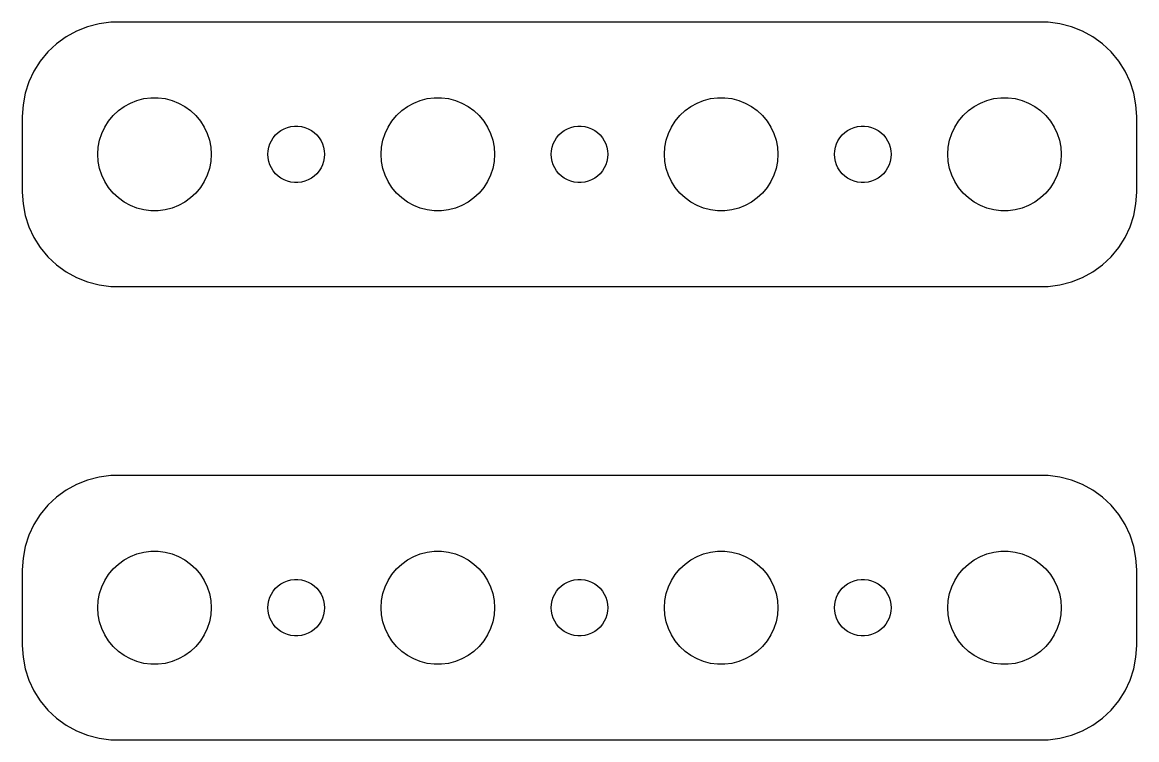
# Model space of a CAD drawing. Header units: metres. Extents: x -29.5 to 29.5, y 65 to 151.
# Drawn here: x -29.5 to 29.5, y 65 to 103 of the extents above; entities that cross this region are included whole.
import ezdxf

# ---------------------------------------------------------------- set-up
doc = ezdxf.new("R2010")
doc.units = ezdxf.units.M

msp = doc.modelspace()

# ---------------------------------------------------------------- linework, layer by layer
for p, q in [((-26.0451, 102.755), (-26.6289, 102.524)), ((-25.4369, 102.911), (-26.0451, 102.755)), ((-24.8139, 102.99), (-25.4369, 102.911)), ((24.8139, 102.99), (-24.8139, 102.99)), ((25.4369, 102.911), (24.8139, 102.99)), ((26.0451, 102.755), (25.4369, 102.911)), ((26.6289, 102.524), (26.0451, 102.755)), ((-27.1791, 102.222), (-27.6871, 101.853)), ((-26.6289, 102.524), (-27.1791, 102.222)), ((27.1791, 102.222), (26.6289, 102.524)), ((27.6871, 101.853), (27.1791, 102.222)), ((-27.6871, 101.853), (-28.1448, 101.423)), ((28.1448, 101.423), (27.6871, 101.853)), ((-28.5451, 100.939), (-28.8815, 100.409)), ((-28.1448, 101.423), (-28.5451, 100.939)), ((28.5451, 100.939), (28.1448, 101.423)), ((28.8815, 100.409), (28.5451, 100.939)), ((-28.8815, 100.409), (-29.1489, 99.8406)), ((29.1489, 99.8406), (28.8815, 100.409)), ((-29.1489, 99.8406), (-29.3429, 99.2434)), ((29.3429, 99.2434), (29.1489, 99.8406)), ((-29.3429, 99.2434), (-29.4606, 98.6267)), ((29.4606, 98.6267), (29.3429, 99.2434)), ((-29.4606, 98.6267), (-29.5, 98)), ((-24.4123, 98.3115), (-24.1075, 98.533)), ((-24.1075, 98.533), (-23.7773, 98.7145)), ((-23.7773, 98.7145), (-23.427, 98.8532)), ((-23.427, 98.8532), (-23.0621, 98.9469)), ((-23.0621, 98.9469), (-22.6884, 98.9941)), ((-22.6884, 98.9941), (-22.3116, 98.9941)), ((-22.3116, 98.9941), (-21.9379, 98.9469)), ((-21.9379, 98.9469), (-21.5729, 98.8532)), ((-21.5729, 98.8532), (-21.2227, 98.7145)), ((-21.2227, 98.7145), (-20.8925, 98.533)), ((-20.8925, 98.533), (-20.5877, 98.3115)), ((-9.41226, 98.3115), (-9.10747, 98.533)), ((-9.10747, 98.533), (-8.77733, 98.7145)), ((-8.77733, 98.7145), (-8.42705, 98.8532)), ((-8.42705, 98.8532), (-8.06213, 98.9469)), ((-8.06213, 98.9469), (-7.68837, 98.9941)), ((-7.68837, 98.9941), (-7.31161, 98.9941)), ((-7.31161, 98.9941), (-6.93785, 98.9469)), ((-6.93785, 98.9469), (-6.57294, 98.8532)), ((-6.57294, 98.8532), (-6.22266, 98.7145)), ((-6.22266, 98.7145), (-5.89252, 98.533)), ((-5.89252, 98.533), (-5.58772, 98.3115)), ((5.58772, 98.3115), (5.89252, 98.533)), ((5.89252, 98.533), (6.22266, 98.7145)), ((6.22266, 98.7145), (6.57294, 98.8532)), ((6.57294, 98.8532), (6.93785, 98.9469)), ((6.93785, 98.9469), (7.31161, 98.9941)), ((7.31161, 98.9941), (7.68837, 98.9941)), ((7.68837, 98.9941), (8.06213, 98.9469)), ((8.06213, 98.9469), (8.42705, 98.8532)), ((8.42705, 98.8532), (8.77733, 98.7145)), ((8.77733, 98.7145), (9.10747, 98.533)), ((9.10747, 98.533), (9.41226, 98.3115)), ((20.5877, 98.3115), (20.8925, 98.533)), ((20.8925, 98.533), (21.2227, 98.7145)), ((21.2227, 98.7145), (21.5729, 98.8532)), ((21.5729, 98.8532), (21.9379, 98.9469)), ((21.9379, 98.9469), (22.3116, 98.9941)), ((22.3116, 98.9941), (22.6884, 98.9941)), ((22.6884, 98.9941), (23.0621, 98.9469)), ((23.0621, 98.9469), (23.427, 98.8532)), ((23.427, 98.8532), (23.7773, 98.7145)), ((23.7773, 98.7145), (24.1075, 98.533)), ((24.1075, 98.533), (24.4123, 98.3115)), ((29.5, 98), (29.4606, 98.6267)), ((-29.5, 98), (-29.5, 94)), ((-24.927, 97.7634), (-24.6869, 98.0536)), ((-24.6869, 98.0536), (-24.4123, 98.3115)), ((-20.5877, 98.3115), (-20.3131, 98.0536)), ((-20.3131, 98.0536), (-20.0729, 97.7634)), ((-9.92705, 97.7634), (-9.6869, 98.0536)), ((-9.6869, 98.0536), (-9.41226, 98.3115)), ((-5.58772, 98.3115), (-5.31308, 98.0536)), ((-5.31308, 98.0536), (-5.07294, 97.7634)), ((5.07294, 97.7634), (5.31308, 98.0536)), ((5.31308, 98.0536), (5.58772, 98.3115)), ((9.41226, 98.3115), (9.6869, 98.0536)), ((9.6869, 98.0536), (9.92705, 97.7634)), ((20.0729, 97.7634), (20.3131, 98.0536)), ((20.3131, 98.0536), (20.5877, 98.3115)), ((24.4123, 98.3115), (24.6869, 98.0536)), ((24.6869, 98.0536), (24.927, 97.7634)), ((29.5, 94), (29.5, 98)), ((-25.2893, 97.1044), (-25.1289, 97.4453)), ((-25.1289, 97.4453), (-24.927, 97.7634)), ((-20.0729, 97.7634), (-19.8711, 97.4453)), ((-19.8711, 97.4453), (-19.7107, 97.1044)), ((-15.8037, 97.2665), (-15.6387, 97.3572)), ((-15.6387, 97.3572), (-15.4635, 97.4266)), ((-15.4635, 97.4266), (-15.2811, 97.4734)), ((-15.2811, 97.4734), (-15.0942, 97.497)), ((-15.0942, 97.497), (-14.9058, 97.497)), ((-14.9058, 97.497), (-14.7189, 97.4734)), ((-14.7189, 97.4734), (-14.5365, 97.4266)), ((-14.5365, 97.4266), (-14.3613, 97.3572)), ((-14.3613, 97.3572), (-14.1963, 97.2665)), ((-10.2893, 97.1044), (-10.1289, 97.4453)), ((-10.1289, 97.4453), (-9.92705, 97.7634)), ((-5.07294, 97.7634), (-4.87108, 97.4453)), ((-4.87108, 97.4453), (-4.71066, 97.1044)), ((-0.803726, 97.2665), (-0.638657, 97.3572)), ((-0.638657, 97.3572), (-0.463516, 97.4266)), ((-0.463516, 97.4266), (-0.281067, 97.4734)), ((-0.281067, 97.4734), (-0.094177, 97.497)), ((-0.094177, 97.497), (0.094177, 97.497)), ((0.094177, 97.497), (0.281067, 97.4734)), ((0.281067, 97.4734), (0.463516, 97.4266)), ((0.463516, 97.4266), (0.638657, 97.3572)), ((0.638657, 97.3572), (0.803726, 97.2665)), ((4.71066, 97.1044), (4.87108, 97.4453)), ((4.87108, 97.4453), (5.07294, 97.7634)), ((9.92705, 97.7634), (10.1289, 97.4453)), ((10.1289, 97.4453), (10.2893, 97.1044)), ((14.1963, 97.2665), (14.3613, 97.3572)), ((14.3613, 97.3572), (14.5365, 97.4266)), ((14.5365, 97.4266), (14.7189, 97.4734)), ((14.7189, 97.4734), (14.9058, 97.497)), ((14.9058, 97.497), (15.0942, 97.497)), ((15.0942, 97.497), (15.2811, 97.4734)), ((15.2811, 97.4734), (15.4635, 97.4266)), ((15.4635, 97.4266), (15.6387, 97.3572)), ((15.6387, 97.3572), (15.8037, 97.2665)), ((19.7107, 97.1044), (19.8711, 97.4453)), ((19.8711, 97.4453), (20.0729, 97.7634)), ((24.927, 97.7634), (25.1289, 97.4453)), ((25.1289, 97.4453), (25.2893, 97.1044)), ((-25.4057, 96.7461), (-25.2893, 97.1044)), ((-19.7107, 97.1044), (-19.5942, 96.7461)), ((-16.3145, 96.7226), (-16.2135, 96.8817)), ((-16.2135, 96.8817), (-16.0934, 97.0268)), ((-16.0934, 97.0268), (-15.9561, 97.1558)), ((-15.9561, 97.1558), (-15.8037, 97.2665)), ((-14.1963, 97.2665), (-14.0439, 97.1558)), ((-14.0439, 97.1558), (-13.9065, 97.0268)), ((-13.9065, 97.0268), (-13.7865, 96.8817)), ((-13.7865, 96.8817), (-13.6855, 96.7226)), ((-10.4057, 96.7461), (-10.2893, 97.1044)), ((-4.71066, 97.1044), (-4.59424, 96.7461)), ((-1.31445, 96.7226), (-1.21352, 96.8817)), ((-1.21352, 96.8817), (-1.09344, 97.0268)), ((-1.09344, 97.0268), (-0.956131, 97.1558)), ((-0.956131, 97.1558), (-0.803726, 97.2665)), ((0.803726, 97.2665), (0.956131, 97.1558)), ((0.956131, 97.1558), (1.09344, 97.0268)), ((1.09344, 97.0268), (1.21352, 96.8817)), ((1.21352, 96.8817), (1.31445, 96.7226)), ((4.59424, 96.7461), (4.71066, 97.1044)), ((10.2893, 97.1044), (10.4057, 96.7461)), ((13.6855, 96.7226), (13.7865, 96.8817)), ((13.7865, 96.8817), (13.9065, 97.0268)), ((13.9065, 97.0268), (14.0439, 97.1558)), ((14.0439, 97.1558), (14.1963, 97.2665)), ((15.8037, 97.2665), (15.9561, 97.1558)), ((15.9561, 97.1558), (16.0934, 97.0268)), ((16.0934, 97.0268), (16.2135, 96.8817)), ((16.2135, 96.8817), (16.3145, 96.7226)), ((19.5942, 96.7461), (19.7107, 97.1044)), ((25.2893, 97.1044), (25.4057, 96.7461)), ((-25.5, 96), (-25.4763, 96.376)), ((-25.4763, 96.376), (-25.4057, 96.7461)), ((-19.5942, 96.7461), (-19.5237, 96.376)), ((-19.5237, 96.376), (-19.5, 96)), ((-16.5, 96), (-16.4882, 96.188)), ((-16.4882, 96.188), (-16.4529, 96.373)), ((-16.4529, 96.373), (-16.3947, 96.5522)), ((-16.3947, 96.5522), (-16.3145, 96.7226)), ((-13.6855, 96.7226), (-13.6053, 96.5522)), ((-13.6053, 96.5522), (-13.5471, 96.373)), ((-13.5471, 96.373), (-13.5118, 96.188)), ((-13.5118, 96.188), (-13.5, 96)), ((-10.5, 96), (-10.4763, 96.376)), ((-10.4763, 96.376), (-10.4057, 96.7461)), ((-4.59424, 96.7461), (-4.52365, 96.376)), ((-4.52365, 96.376), (-4.5, 96)), ((-1.5, 96), (-1.48816, 96.188)), ((-1.48816, 96.188), (-1.45287, 96.373)), ((-1.45287, 96.373), (-1.39465, 96.5522)), ((-1.39465, 96.5522), (-1.31445, 96.7226)), ((1.31445, 96.7226), (1.39465, 96.5522)), ((1.39465, 96.5522), (1.45287, 96.373)), ((1.45287, 96.373), (1.48816, 96.188)), ((1.48816, 96.188), (1.5, 96)), ((4.5, 96), (4.52365, 96.376)), ((4.52365, 96.376), (4.59424, 96.7461)), ((10.4057, 96.7461), (10.4763, 96.376)), ((10.4763, 96.376), (10.5, 96)), ((13.5, 96), (13.5118, 96.188)), ((13.5118, 96.188), (13.5471, 96.373)), ((13.5471, 96.373), (13.6053, 96.5522)), ((13.6053, 96.5522), (13.6855, 96.7226)), ((16.3145, 96.7226), (16.3947, 96.5522)), ((16.3947, 96.5522), (16.4529, 96.373)), ((16.4529, 96.373), (16.4882, 96.188)), ((16.4882, 96.188), (16.5, 96)), ((19.5, 96), (19.5237, 96.376)), ((19.5237, 96.376), (19.5942, 96.7461)), ((25.4057, 96.7461), (25.4763, 96.376)), ((25.4763, 96.376), (25.5, 96)), ((-25.4763, 95.624), (-25.5, 96)), ((-25.4057, 95.2539), (-25.4763, 95.624)), ((-19.5237, 95.624), (-19.5942, 95.2539)), ((-19.5, 96), (-19.5237, 95.624)), ((-16.4882, 95.812), (-16.5, 96)), ((-16.4529, 95.627), (-16.4882, 95.812)), ((-16.3947, 95.4478), (-16.4529, 95.627)), ((-13.5471, 95.627), (-13.6053, 95.4478)), ((-13.5118, 95.812), (-13.5471, 95.627)), ((-13.5, 96), (-13.5118, 95.812)), ((-10.4763, 95.624), (-10.5, 96)), ((-10.4057, 95.2539), (-10.4763, 95.624)), ((-4.52365, 95.624), (-4.59424, 95.2539)), ((-4.5, 96), (-4.52365, 95.624)), ((-1.48816, 95.812), (-1.5, 96)), ((-1.45287, 95.627), (-1.48816, 95.812)), ((-1.39465, 95.4478), (-1.45287, 95.627)), ((1.45287, 95.627), (1.39465, 95.4478)), ((1.48816, 95.812), (1.45287, 95.627)), ((1.5, 96), (1.48816, 95.812)), ((4.52365, 95.624), (4.5, 96)), ((4.59424, 95.2539), (4.52365, 95.624)), ((10.4763, 95.624), (10.4057, 95.2539)), ((10.5, 96), (10.4763, 95.624)), ((13.5118, 95.812), (13.5, 96)), ((13.5471, 95.627), (13.5118, 95.812)), ((13.6053, 95.4478), (13.5471, 95.627)), ((16.4529, 95.627), (16.3947, 95.4478)), ((16.4882, 95.812), (16.4529, 95.627)), ((16.5, 96), (16.4882, 95.812)), ((19.5237, 95.624), (19.5, 96)), ((19.5942, 95.2539), (19.5237, 95.624)), ((25.4763, 95.624), (25.4057, 95.2539)), ((25.5, 96), (25.4763, 95.624)), ((-25.2893, 94.8956), (-25.4057, 95.2539)), ((-19.5942, 95.2539), (-19.7107, 94.8956)), ((-16.3145, 95.2774), (-16.3947, 95.4478)), ((-16.2135, 95.1183), (-16.3145, 95.2774)), ((-16.0934, 94.9732), (-16.2135, 95.1183)), ((-13.7865, 95.1183), (-13.9065, 94.9732)), ((-13.6855, 95.2774), (-13.7865, 95.1183)), ((-13.6053, 95.4478), (-13.6855, 95.2774)), ((-10.2893, 94.8956), (-10.4057, 95.2539)), ((-4.59424, 95.2539), (-4.71066, 94.8956)), ((-1.31445, 95.2774), (-1.39465, 95.4478)), ((-1.21352, 95.1183), (-1.31445, 95.2774)), ((-1.09344, 94.9732), (-1.21352, 95.1183)), ((1.21352, 95.1183), (1.09344, 94.9732)), ((1.31445, 95.2774), (1.21352, 95.1183)), ((1.39465, 95.4478), (1.31445, 95.2774)), ((4.71066, 94.8956), (4.59424, 95.2539)), ((10.4057, 95.2539), (10.2893, 94.8956)), ((13.6855, 95.2774), (13.6053, 95.4478)), ((13.7865, 95.1183), (13.6855, 95.2774)), ((13.9065, 94.9732), (13.7865, 95.1183)), ((16.2135, 95.1183), (16.0934, 94.9732)), ((16.3145, 95.2774), (16.2135, 95.1183)), ((16.3947, 95.4478), (16.3145, 95.2774)), ((19.7107, 94.8956), (19.5942, 95.2539)), ((25.4057, 95.2539), (25.2893, 94.8956)), ((-25.1289, 94.5547), (-25.2893, 94.8956)), ((-24.927, 94.2366), (-25.1289, 94.5547)), ((-19.8711, 94.5547), (-20.0729, 94.2366)), ((-19.7107, 94.8956), (-19.8711, 94.5547)), ((-15.9561, 94.8442), (-16.0934, 94.9732)), ((-15.8037, 94.7335), (-15.9561, 94.8442)), ((-15.6387, 94.6428), (-15.8037, 94.7335)), ((-15.4635, 94.5734), (-15.6387, 94.6428)), ((-15.2811, 94.5266), (-15.4635, 94.5734)), ((-15.0942, 94.503), (-15.2811, 94.5266)), ((-14.9058, 94.503), (-15.0942, 94.503)), ((-14.7189, 94.5266), (-14.9058, 94.503)), ((-14.5365, 94.5734), (-14.7189, 94.5266)), ((-14.3613, 94.6428), (-14.5365, 94.5734)), ((-14.1963, 94.7335), (-14.3613, 94.6428)), ((-14.0439, 94.8442), (-14.1963, 94.7335)), ((-13.9065, 94.9732), (-14.0439, 94.8442)), ((-10.1289, 94.5547), (-10.2893, 94.8956)), ((-9.92705, 94.2366), (-10.1289, 94.5547)), ((-4.87108, 94.5547), (-5.07294, 94.2366)), ((-4.71066, 94.8956), (-4.87108, 94.5547)), ((-0.956131, 94.8442), (-1.09344, 94.9732)), ((-0.803726, 94.7335), (-0.956131, 94.8442)), ((-0.638657, 94.6428), (-0.803726, 94.7335)), ((-0.463516, 94.5734), (-0.638657, 94.6428)), ((-0.281067, 94.5266), (-0.463516, 94.5734)), ((-0.094177, 94.503), (-0.281067, 94.5266)), ((0.094177, 94.503), (-0.094177, 94.503)), ((0.281067, 94.5266), (0.094177, 94.503)), ((0.463516, 94.5734), (0.281067, 94.5266)), ((0.638657, 94.6428), (0.463516, 94.5734)), ((0.803726, 94.7335), (0.638657, 94.6428)), ((0.956131, 94.8442), (0.803726, 94.7335)), ((1.09344, 94.9732), (0.956131, 94.8442)), ((4.87108, 94.5547), (4.71066, 94.8956)), ((5.07294, 94.2366), (4.87108, 94.5547)), ((10.1289, 94.5547), (9.92705, 94.2366)), ((10.2893, 94.8956), (10.1289, 94.5547)), ((14.0439, 94.8442), (13.9065, 94.9732)), ((14.1963, 94.7335), (14.0439, 94.8442)), ((14.3613, 94.6428), (14.1963, 94.7335)), ((14.5365, 94.5734), (14.3613, 94.6428)), ((14.7189, 94.5266), (14.5365, 94.5734)), ((14.9058, 94.503), (14.7189, 94.5266)), ((15.0942, 94.503), (14.9058, 94.503)), ((15.2811, 94.5266), (15.0942, 94.503)), ((15.4635, 94.5734), (15.2811, 94.5266)), ((15.6387, 94.6428), (15.4635, 94.5734)), ((15.8037, 94.7335), (15.6387, 94.6428)), ((15.9561, 94.8442), (15.8037, 94.7335)), ((16.0934, 94.9732), (15.9561, 94.8442)), ((19.8711, 94.5547), (19.7107, 94.8956)), ((20.0729, 94.2366), (19.8711, 94.5547)), ((25.1289, 94.5547), (24.927, 94.2366)), ((25.2893, 94.8956), (25.1289, 94.5547)), ((-29.5, 94), (-29.4606, 93.3733)), ((-24.6869, 93.9464), (-24.927, 94.2366)), ((-24.4123, 93.6885), (-24.6869, 93.9464)), ((-20.3131, 93.9464), (-20.5877, 93.6885)), ((-20.0729, 94.2366), (-20.3131, 93.9464)), ((-9.6869, 93.9464), (-9.92705, 94.2366)), ((-9.41226, 93.6885), (-9.6869, 93.9464)), ((-5.31308, 93.9464), (-5.58772, 93.6885)), ((-5.07294, 94.2366), (-5.31308, 93.9464)), ((5.31308, 93.9464), (5.07294, 94.2366)), ((5.58772, 93.6885), (5.31308, 93.9464)), ((9.6869, 93.9464), (9.41226, 93.6885)), ((9.92705, 94.2366), (9.6869, 93.9464)), ((20.3131, 93.9464), (20.0729, 94.2366)), ((20.5877, 93.6885), (20.3131, 93.9464)), ((24.6869, 93.9464), (24.4123, 93.6885)), ((24.927, 94.2366), (24.6869, 93.9464)), ((29.4606, 93.3733), (29.5, 94)), ((-29.4606, 93.3733), (-29.3429, 92.7566)), ((-24.1075, 93.467), (-24.4123, 93.6885)), ((-23.7773, 93.2855), (-24.1075, 93.467)), ((-23.427, 93.1468), (-23.7773, 93.2855)), ((-21.2227, 93.2855), (-21.5729, 93.1468)), ((-20.8925, 93.467), (-21.2227, 93.2855)), ((-20.5877, 93.6885), (-20.8925, 93.467)), ((-9.10747, 93.467), (-9.41226, 93.6885)), ((-8.77733, 93.2855), (-9.10747, 93.467)), ((-8.42705, 93.1468), (-8.77733, 93.2855)), ((-6.22266, 93.2855), (-6.57294, 93.1468)), ((-5.89252, 93.467), (-6.22266, 93.2855)), ((-5.58772, 93.6885), (-5.89252, 93.467)), ((5.89252, 93.467), (5.58772, 93.6885)), ((6.22266, 93.2855), (5.89252, 93.467)), ((6.57294, 93.1468), (6.22266, 93.2855)), ((8.77733, 93.2855), (8.42705, 93.1468)), ((9.10747, 93.467), (8.77733, 93.2855)), ((9.41226, 93.6885), (9.10747, 93.467)), ((20.8925, 93.467), (20.5877, 93.6885)), ((21.2227, 93.2855), (20.8925, 93.467)), ((21.5729, 93.1468), (21.2227, 93.2855)), ((23.7773, 93.2855), (23.427, 93.1468)), ((24.1075, 93.467), (23.7773, 93.2855)), ((24.4123, 93.6885), (24.1075, 93.467)), ((29.3429, 92.7566), (29.4606, 93.3733)), ((-29.3429, 92.7566), (-29.1489, 92.1594)), ((-23.0621, 93.0531), (-23.427, 93.1468)), ((-22.6884, 93.0059), (-23.0621, 93.0531)), ((-22.3116, 93.0059), (-22.6884, 93.0059)), ((-21.9379, 93.0531), (-22.3116, 93.0059)), ((-21.5729, 93.1468), (-21.9379, 93.0531)), ((-8.06213, 93.0531), (-8.42705, 93.1468)), ((-7.68837, 93.0059), (-8.06213, 93.0531)), ((-7.31161, 93.0059), (-7.68837, 93.0059)), ((-6.93785, 93.0531), (-7.31161, 93.0059)), ((-6.57294, 93.1468), (-6.93785, 93.0531)), ((6.93785, 93.0531), (6.57294, 93.1468)), ((7.31161, 93.0059), (6.93785, 93.0531)), ((7.68837, 93.0059), (7.31161, 93.0059)), ((8.06213, 93.0531), (7.68837, 93.0059)), ((8.42705, 93.1468), (8.06213, 93.0531)), ((21.9379, 93.0531), (21.5729, 93.1468)), ((22.3116, 93.0059), (21.9379, 93.0531)), ((22.6884, 93.0059), (22.3116, 93.0059)), ((23.0621, 93.0531), (22.6884, 93.0059)), ((23.427, 93.1468), (23.0621, 93.0531)), ((29.1489, 92.1594), (29.3429, 92.7566)), ((-29.1489, 92.1594), (-28.8815, 91.5912)), ((28.8815, 91.5912), (29.1489, 92.1594)), ((-28.8815, 91.5912), (-28.5451, 91.0611)), ((28.5451, 91.0611), (28.8815, 91.5912)), ((-28.5451, 91.0611), (-28.1448, 90.5773)), ((28.1448, 90.5773), (28.5451, 91.0611)), ((-28.1448, 90.5773), (-27.6871, 90.1474)), ((27.6871, 90.1474), (28.1448, 90.5773)), ((-27.6871, 90.1474), (-27.1791, 89.7784)), ((-27.1791, 89.7784), (-26.6289, 89.4759)), ((26.6289, 89.4759), (27.1791, 89.7784)), ((27.1791, 89.7784), (27.6871, 90.1474)), ((-26.6289, 89.4759), (-26.0451, 89.2447)), ((-26.0451, 89.2447), (-25.4369, 89.0886)), ((25.4369, 89.0886), (26.0451, 89.2447)), ((26.0451, 89.2447), (26.6289, 89.4759)), ((-25.4369, 89.0886), (-24.8139, 89.0099)), ((-24.8139, 89.0099), (24.8139, 89.0099)), ((24.8139, 89.0099), (25.4369, 89.0886)), ((-26.6289, 78.5241), (-27.1791, 78.2216)), ((-26.0451, 78.7553), (-26.6289, 78.5241)), ((-25.4369, 78.9114), (-26.0451, 78.7553)), ((-24.8139, 78.9901), (-25.4369, 78.9114)), ((24.8139, 78.9901), (-24.8139, 78.9901)), ((25.4369, 78.9114), (24.8139, 78.9901)), ((26.0451, 78.7553), (25.4369, 78.9114)), ((26.6289, 78.5241), (26.0451, 78.7553)), ((27.1791, 78.2216), (26.6289, 78.5241)), ((-27.1791, 78.2216), (-27.6871, 77.8526)), ((27.6871, 77.8526), (27.1791, 78.2216)), ((-28.1448, 77.4227), (-28.5451, 76.9389)), ((-27.6871, 77.8526), (-28.1448, 77.4227)), ((28.1448, 77.4227), (27.6871, 77.8526)), ((28.5451, 76.9389), (28.1448, 77.4227)), ((-28.5451, 76.9389), (-28.8815, 76.4088)), ((28.8815, 76.4088), (28.5451, 76.9389)), ((-28.8815, 76.4088), (-29.1489, 75.8406)), ((29.1489, 75.8406), (28.8815, 76.4088)), ((-29.1489, 75.8406), (-29.3429, 75.2434)), ((29.3429, 75.2434), (29.1489, 75.8406)), ((-29.3429, 75.2434), (-29.4606, 74.6267)), ((-23.427, 74.8532), (-23.0621, 74.9469)), ((-23.0621, 74.9469), (-22.6884, 74.9941)), ((-22.6884, 74.9941), (-22.3116, 74.9941)), ((-22.3116, 74.9941), (-21.9379, 74.9469)), ((-21.9379, 74.9469), (-21.5729, 74.8532)), ((-8.42705, 74.8532), (-8.06213, 74.9469)), ((-8.06213, 74.9469), (-7.68837, 74.9941)), ((-7.68837, 74.9941), (-7.31161, 74.9941)), ((-7.31161, 74.9941), (-6.93785, 74.9469)), ((-6.93785, 74.9469), (-6.57294, 74.8532)), ((6.57294, 74.8532), (6.93785, 74.9469)), ((6.93785, 74.9469), (7.31161, 74.9941)), ((7.31161, 74.9941), (7.68837, 74.9941)), ((7.68837, 74.9941), (8.06213, 74.9469)), ((8.06213, 74.9469), (8.42705, 74.8532)), ((21.5729, 74.8532), (21.9379, 74.9469)), ((21.9379, 74.9469), (22.3116, 74.9941)), ((22.3116, 74.9941), (22.6884, 74.9941)), ((22.6884, 74.9941), (23.0621, 74.9469)), ((23.0621, 74.9469), (23.427, 74.8532)), ((29.4606, 74.6267), (29.3429, 75.2434)), ((-29.4606, 74.6267), (-29.5, 74)), ((-24.4123, 74.3115), (-24.1075, 74.533)), ((-24.1075, 74.533), (-23.7773, 74.7145)), ((-23.7773, 74.7145), (-23.427, 74.8532)), ((-21.5729, 74.8532), (-21.2227, 74.7145)), ((-21.2227, 74.7145), (-20.8925, 74.533)), ((-20.8925, 74.533), (-20.5877, 74.3115)), ((-9.41226, 74.3115), (-9.10747, 74.533)), ((-9.10747, 74.533), (-8.77733, 74.7145)), ((-8.77733, 74.7145), (-8.42705, 74.8532)), ((-6.57294, 74.8532), (-6.22266, 74.7145)), ((-6.22266, 74.7145), (-5.89252, 74.533)), ((-5.89252, 74.533), (-5.58772, 74.3115)), ((5.58772, 74.3115), (5.89252, 74.533)), ((5.89252, 74.533), (6.22266, 74.7145)), ((6.22266, 74.7145), (6.57294, 74.8532)), ((8.42705, 74.8532), (8.77733, 74.7145)), ((8.77733, 74.7145), (9.10747, 74.533)), ((9.10747, 74.533), (9.41226, 74.3115)), ((20.5877, 74.3115), (20.8925, 74.533)), ((20.8925, 74.533), (21.2227, 74.7145)), ((21.2227, 74.7145), (21.5729, 74.8532)), ((23.427, 74.8532), (23.7773, 74.7145)), ((23.7773, 74.7145), (24.1075, 74.533)), ((24.1075, 74.533), (24.4123, 74.3115)), ((29.5, 74), (29.4606, 74.6267)), ((-29.5, 74), (-29.5, 70)), ((-25.1289, 73.4453), (-24.927, 73.7634)), ((-24.927, 73.7634), (-24.6869, 74.0536)), ((-24.6869, 74.0536), (-24.4123, 74.3115)), ((-20.5877, 74.3115), (-20.3131, 74.0536)), ((-20.3131, 74.0536), (-20.0729, 73.7634)), ((-20.0729, 73.7634), (-19.8711, 73.4453)), ((-10.1289, 73.4453), (-9.92705, 73.7634)), ((-9.92705, 73.7634), (-9.6869, 74.0536)), ((-9.6869, 74.0536), (-9.41226, 74.3115)), ((-5.58772, 74.3115), (-5.31308, 74.0536)), ((-5.31308, 74.0536), (-5.07294, 73.7634)), ((-5.07294, 73.7634), (-4.87108, 73.4453)), ((4.87108, 73.4453), (5.07294, 73.7634)), ((5.07294, 73.7634), (5.31308, 74.0536)), ((5.31308, 74.0536), (5.58772, 74.3115)), ((9.41226, 74.3115), (9.6869, 74.0536)), ((9.6869, 74.0536), (9.92705, 73.7634)), ((9.92705, 73.7634), (10.1289, 73.4453)), ((19.8711, 73.4453), (20.0729, 73.7634)), ((20.0729, 73.7634), (20.3131, 74.0536)), ((20.3131, 74.0536), (20.5877, 74.3115)), ((24.4123, 74.3115), (24.6869, 74.0536)), ((24.6869, 74.0536), (24.927, 73.7634)), ((24.927, 73.7634), (25.1289, 73.4453)), ((29.5, 70), (29.5, 74)), ((-25.2893, 73.1044), (-25.1289, 73.4453)), ((-19.8711, 73.4453), (-19.7107, 73.1044)), ((-15.9561, 73.1558), (-15.8037, 73.2665)), ((-15.8037, 73.2665), (-15.6387, 73.3572)), ((-15.6387, 73.3572), (-15.4635, 73.4266)), ((-15.4635, 73.4266), (-15.2811, 73.4734)), ((-15.2811, 73.4734), (-15.0942, 73.497)), ((-15.0942, 73.497), (-14.9058, 73.497)), ((-14.9058, 73.497), (-14.7189, 73.4734)), ((-14.7189, 73.4734), (-14.5365, 73.4266)), ((-14.5365, 73.4266), (-14.3613, 73.3572)), ((-14.3613, 73.3572), (-14.1963, 73.2665)), ((-14.1963, 73.2665), (-14.0439, 73.1558)), ((-10.2893, 73.1044), (-10.1289, 73.4453)), ((-4.87108, 73.4453), (-4.71066, 73.1044)), ((-0.956131, 73.1558), (-0.803726, 73.2665)), ((-0.803726, 73.2665), (-0.638657, 73.3572)), ((-0.638657, 73.3572), (-0.463516, 73.4266)), ((-0.463516, 73.4266), (-0.281067, 73.4734)), ((-0.281067, 73.4734), (-0.094177, 73.497)), ((-0.094177, 73.497), (0.094177, 73.497)), ((0.094177, 73.497), (0.281067, 73.4734)), ((0.281067, 73.4734), (0.463516, 73.4266)), ((0.463516, 73.4266), (0.638657, 73.3572)), ((0.638657, 73.3572), (0.803726, 73.2665)), ((0.803726, 73.2665), (0.956131, 73.1558)), ((4.71066, 73.1044), (4.87108, 73.4453)), ((10.1289, 73.4453), (10.2893, 73.1044)), ((14.0439, 73.1558), (14.1963, 73.2665)), ((14.1963, 73.2665), (14.3613, 73.3572)), ((14.3613, 73.3572), (14.5365, 73.4266)), ((14.5365, 73.4266), (14.7189, 73.4734)), ((14.7189, 73.4734), (14.9058, 73.497)), ((14.9058, 73.497), (15.0942, 73.497)), ((15.0942, 73.497), (15.2811, 73.4734)), ((15.2811, 73.4734), (15.4635, 73.4266)), ((15.4635, 73.4266), (15.6387, 73.3572)), ((15.6387, 73.3572), (15.8037, 73.2665)), ((15.8037, 73.2665), (15.9561, 73.1558)), ((19.7107, 73.1044), (19.8711, 73.4453)), ((25.1289, 73.4453), (25.2893, 73.1044)), ((-25.4763, 72.376), (-25.4057, 72.7461)), ((-25.4057, 72.7461), (-25.2893, 73.1044)), ((-19.7107, 73.1044), (-19.5942, 72.7461)), ((-19.5942, 72.7461), (-19.5237, 72.376)), ((-16.3947, 72.5522), (-16.3145, 72.7226)), ((-16.3145, 72.7226), (-16.2135, 72.8817)), ((-16.2135, 72.8817), (-16.0934, 73.0268)), ((-16.0934, 73.0268), (-15.9561, 73.1558)), ((-14.0439, 73.1558), (-13.9065, 73.0268)), ((-13.9065, 73.0268), (-13.7865, 72.8817)), ((-13.7865, 72.8817), (-13.6855, 72.7226)), ((-13.6855, 72.7226), (-13.6053, 72.5522)), ((-10.4763, 72.376), (-10.4057, 72.7461)), ((-10.4057, 72.7461), (-10.2893, 73.1044)), ((-4.71066, 73.1044), (-4.59424, 72.7461)), ((-4.59424, 72.7461), (-4.52365, 72.376)), ((-1.39465, 72.5522), (-1.31445, 72.7226)), ((-1.31445, 72.7226), (-1.21352, 72.8817)), ((-1.21352, 72.8817), (-1.09344, 73.0268)), ((-1.09344, 73.0268), (-0.956131, 73.1558)), ((0.956131, 73.1558), (1.09344, 73.0268)), ((1.09344, 73.0268), (1.21352, 72.8817)), ((1.21352, 72.8817), (1.31445, 72.7226)), ((1.31445, 72.7226), (1.39465, 72.5522)), ((4.52365, 72.376), (4.59424, 72.7461)), ((4.59424, 72.7461), (4.71066, 73.1044)), ((10.2893, 73.1044), (10.4057, 72.7461)), ((10.4057, 72.7461), (10.4763, 72.376)), ((13.6053, 72.5522), (13.6855, 72.7226)), ((13.6855, 72.7226), (13.7865, 72.8817)), ((13.7865, 72.8817), (13.9065, 73.0268)), ((13.9065, 73.0268), (14.0439, 73.1558)), ((15.9561, 73.1558), (16.0934, 73.0268)), ((16.0934, 73.0268), (16.2135, 72.8817)), ((16.2135, 72.8817), (16.3145, 72.7226)), ((16.3145, 72.7226), (16.3947, 72.5522)), ((19.5237, 72.376), (19.5942, 72.7461)), ((19.5942, 72.7461), (19.7107, 73.1044)), ((25.2893, 73.1044), (25.4057, 72.7461)), ((25.4057, 72.7461), (25.4763, 72.376)), ((-25.5, 72), (-25.4763, 72.376)), ((-25.4763, 71.624), (-25.5, 72)), ((-19.5237, 72.376), (-19.5, 72)), ((-19.5, 72), (-19.5237, 71.624)), ((-16.5, 72), (-16.4882, 72.188)), ((-16.4882, 71.812), (-16.5, 72)), ((-16.4882, 72.188), (-16.4529, 72.373)), ((-16.4529, 72.373), (-16.3947, 72.5522)), ((-13.6053, 72.5522), (-13.5471, 72.373)), ((-13.5471, 72.373), (-13.5118, 72.188)), ((-13.5118, 72.188), (-13.5, 72)), ((-13.5, 72), (-13.5118, 71.812)), ((-10.5, 72), (-10.4763, 72.376)), ((-10.4763, 71.624), (-10.5, 72)), ((-4.52365, 72.376), (-4.5, 72)), ((-4.5, 72), (-4.52365, 71.624)), ((-1.5, 72), (-1.48816, 72.188)), ((-1.48816, 71.812), (-1.5, 72)), ((-1.48816, 72.188), (-1.45287, 72.373)), ((-1.45287, 72.373), (-1.39465, 72.5522)), ((1.39465, 72.5522), (1.45287, 72.373)), ((1.45287, 72.373), (1.48816, 72.188)), ((1.48816, 72.188), (1.5, 72)), ((1.5, 72), (1.48816, 71.812)), ((4.5, 72), (4.52365, 72.376)), ((4.52365, 71.624), (4.5, 72)), ((10.4763, 72.376), (10.5, 72)), ((10.5, 72), (10.4763, 71.624)), ((13.5, 72), (13.5118, 72.188)), ((13.5118, 71.812), (13.5, 72)), ((13.5118, 72.188), (13.5471, 72.373)), ((13.5471, 72.373), (13.6053, 72.5522)), ((16.3947, 72.5522), (16.4529, 72.373)), ((16.4529, 72.373), (16.4882, 72.188)), ((16.4882, 72.188), (16.5, 72)), ((16.5, 72), (16.4882, 71.812)), ((19.5, 72), (19.5237, 72.376)), ((19.5237, 71.624), (19.5, 72)), ((25.4763, 72.376), (25.5, 72)), ((25.5, 72), (25.4763, 71.624)), ((-25.4057, 71.2539), (-25.4763, 71.624)), ((-19.5237, 71.624), (-19.5942, 71.2539)), ((-16.4529, 71.627), (-16.4882, 71.812)), ((-16.3947, 71.4478), (-16.4529, 71.627)), ((-16.3145, 71.2774), (-16.3947, 71.4478)), ((-13.6053, 71.4478), (-13.6855, 71.2774)), ((-13.5471, 71.627), (-13.6053, 71.4478)), ((-13.5118, 71.812), (-13.5471, 71.627)), ((-10.4057, 71.2539), (-10.4763, 71.624)), ((-4.52365, 71.624), (-4.59424, 71.2539)), ((-1.45287, 71.627), (-1.48816, 71.812)), ((-1.39465, 71.4478), (-1.45287, 71.627)), ((-1.31445, 71.2774), (-1.39465, 71.4478)), ((1.39465, 71.4478), (1.31445, 71.2774)), ((1.45287, 71.627), (1.39465, 71.4478)), ((1.48816, 71.812), (1.45287, 71.627)), ((4.59424, 71.2539), (4.52365, 71.624)), ((10.4763, 71.624), (10.4057, 71.2539)), ((13.5471, 71.627), (13.5118, 71.812)), ((13.6053, 71.4478), (13.5471, 71.627)), ((13.6855, 71.2774), (13.6053, 71.4478)), ((16.3947, 71.4478), (16.3145, 71.2774)), ((16.4529, 71.627), (16.3947, 71.4478)), ((16.4882, 71.812), (16.4529, 71.627)), ((19.5942, 71.2539), (19.5237, 71.624)), ((25.4763, 71.624), (25.4057, 71.2539)), ((-25.2893, 70.8956), (-25.4057, 71.2539)), ((-25.1289, 70.5547), (-25.2893, 70.8956)), ((-19.7107, 70.8956), (-19.8711, 70.5547)), ((-19.5942, 71.2539), (-19.7107, 70.8956)), ((-16.2135, 71.1183), (-16.3145, 71.2774)), ((-16.0934, 70.9732), (-16.2135, 71.1183)), ((-15.9561, 70.8442), (-16.0934, 70.9732)), ((-15.8037, 70.7335), (-15.9561, 70.8442)), ((-14.0439, 70.8442), (-14.1963, 70.7335)), ((-13.9065, 70.9732), (-14.0439, 70.8442)), ((-13.7865, 71.1183), (-13.9065, 70.9732)), ((-13.6855, 71.2774), (-13.7865, 71.1183)), ((-10.2893, 70.8956), (-10.4057, 71.2539)), ((-10.1289, 70.5547), (-10.2893, 70.8956)), ((-4.71066, 70.8956), (-4.87108, 70.5547)), ((-4.59424, 71.2539), (-4.71066, 70.8956)), ((-1.21352, 71.1183), (-1.31445, 71.2774)), ((-1.09344, 70.9732), (-1.21352, 71.1183)), ((-0.956131, 70.8442), (-1.09344, 70.9732)), ((-0.803726, 70.7335), (-0.956131, 70.8442)), ((0.956131, 70.8442), (0.803726, 70.7335)), ((1.09344, 70.9732), (0.956131, 70.8442)), ((1.21352, 71.1183), (1.09344, 70.9732)), ((1.31445, 71.2774), (1.21352, 71.1183)), ((4.71066, 70.8956), (4.59424, 71.2539)), ((4.87108, 70.5547), (4.71066, 70.8956)), ((10.2893, 70.8956), (10.1289, 70.5547)), ((10.4057, 71.2539), (10.2893, 70.8956)), ((13.7865, 71.1183), (13.6855, 71.2774)), ((13.9065, 70.9732), (13.7865, 71.1183)), ((14.0439, 70.8442), (13.9065, 70.9732)), ((14.1963, 70.7335), (14.0439, 70.8442)), ((15.9561, 70.8442), (15.8037, 70.7335)), ((16.0934, 70.9732), (15.9561, 70.8442)), ((16.2135, 71.1183), (16.0934, 70.9732)), ((16.3145, 71.2774), (16.2135, 71.1183)), ((19.7107, 70.8956), (19.5942, 71.2539)), ((19.8711, 70.5547), (19.7107, 70.8956)), ((25.2893, 70.8956), (25.1289, 70.5547)), ((25.4057, 71.2539), (25.2893, 70.8956)), ((-24.927, 70.2366), (-25.1289, 70.5547)), ((-24.6869, 69.9464), (-24.927, 70.2366)), ((-20.0729, 70.2366), (-20.3131, 69.9464)), ((-19.8711, 70.5547), (-20.0729, 70.2366)), ((-15.6387, 70.6428), (-15.8037, 70.7335)), ((-15.4635, 70.5734), (-15.6387, 70.6428)), ((-15.2811, 70.5266), (-15.4635, 70.5734)), ((-15.0942, 70.503), (-15.2811, 70.5266)), ((-14.9058, 70.503), (-15.0942, 70.503)), ((-14.7189, 70.5266), (-14.9058, 70.503)), ((-14.5365, 70.5734), (-14.7189, 70.5266)), ((-14.3613, 70.6428), (-14.5365, 70.5734)), ((-14.1963, 70.7335), (-14.3613, 70.6428)), ((-9.92705, 70.2366), (-10.1289, 70.5547)), ((-9.6869, 69.9464), (-9.92705, 70.2366)), ((-5.07294, 70.2366), (-5.31308, 69.9464)), ((-4.87108, 70.5547), (-5.07294, 70.2366)), ((-0.638657, 70.6428), (-0.803726, 70.7335)), ((-0.463516, 70.5734), (-0.638657, 70.6428)), ((-0.281067, 70.5266), (-0.463516, 70.5734)), ((-0.094177, 70.503), (-0.281067, 70.5266)), ((0.094177, 70.503), (-0.094177, 70.503)), ((0.281067, 70.5266), (0.094177, 70.503)), ((0.463516, 70.5734), (0.281067, 70.5266)), ((0.638657, 70.6428), (0.463516, 70.5734)), ((0.803726, 70.7335), (0.638657, 70.6428)), ((5.07294, 70.2366), (4.87108, 70.5547)), ((5.31308, 69.9464), (5.07294, 70.2366)), ((9.92705, 70.2366), (9.6869, 69.9464)), ((10.1289, 70.5547), (9.92705, 70.2366)), ((14.3613, 70.6428), (14.1963, 70.7335)), ((14.5365, 70.5734), (14.3613, 70.6428)), ((14.7189, 70.5266), (14.5365, 70.5734)), ((14.9058, 70.503), (14.7189, 70.5266)), ((15.0942, 70.503), (14.9058, 70.503)), ((15.2811, 70.5266), (15.0942, 70.503)), ((15.4635, 70.5734), (15.2811, 70.5266)), ((15.6387, 70.6428), (15.4635, 70.5734)), ((15.8037, 70.7335), (15.6387, 70.6428)), ((20.0729, 70.2366), (19.8711, 70.5547)), ((20.3131, 69.9464), (20.0729, 70.2366)), ((24.927, 70.2366), (24.6869, 69.9464)), ((25.1289, 70.5547), (24.927, 70.2366)), ((-29.5, 70), (-29.4606, 69.3733)), ((-24.4123, 69.6885), (-24.6869, 69.9464)), ((-24.1075, 69.467), (-24.4123, 69.6885)), ((-20.5877, 69.6885), (-20.8925, 69.467)), ((-20.3131, 69.9464), (-20.5877, 69.6885)), ((-9.41226, 69.6885), (-9.6869, 69.9464)), ((-9.10747, 69.467), (-9.41226, 69.6885)), ((-5.58772, 69.6885), (-5.89252, 69.467)), ((-5.31308, 69.9464), (-5.58772, 69.6885)), ((5.58772, 69.6885), (5.31308, 69.9464)), ((5.89252, 69.467), (5.58772, 69.6885)), ((9.41226, 69.6885), (9.10747, 69.467)), ((9.6869, 69.9464), (9.41226, 69.6885)), ((20.5877, 69.6885), (20.3131, 69.9464)), ((20.8925, 69.467), (20.5877, 69.6885)), ((24.4123, 69.6885), (24.1075, 69.467)), ((24.6869, 69.9464), (24.4123, 69.6885)), ((29.4606, 69.3733), (29.5, 70)), ((-29.4606, 69.3733), (-29.3429, 68.7566)), ((-23.7773, 69.2855), (-24.1075, 69.467)), ((-23.427, 69.1468), (-23.7773, 69.2855)), ((-23.0621, 69.0531), (-23.427, 69.1468)), ((-22.6884, 69.0059), (-23.0621, 69.0531)), ((-21.9379, 69.0531), (-22.3116, 69.0059)), ((-21.5729, 69.1468), (-21.9379, 69.0531)), ((-21.2227, 69.2855), (-21.5729, 69.1468)), ((-20.8925, 69.467), (-21.2227, 69.2855)), ((-8.77733, 69.2855), (-9.10747, 69.467)), ((-8.42705, 69.1468), (-8.77733, 69.2855)), ((-8.06213, 69.0531), (-8.42705, 69.1468)), ((-7.68837, 69.0059), (-8.06213, 69.0531)), ((-6.93785, 69.0531), (-7.31161, 69.0059)), ((-6.57294, 69.1468), (-6.93785, 69.0531)), ((-6.22266, 69.2855), (-6.57294, 69.1468)), ((-5.89252, 69.467), (-6.22266, 69.2855)), ((6.22266, 69.2855), (5.89252, 69.467)), ((6.57294, 69.1468), (6.22266, 69.2855)), ((6.93785, 69.0531), (6.57294, 69.1468)), ((7.31161, 69.0059), (6.93785, 69.0531)), ((8.06213, 69.0531), (7.68837, 69.0059)), ((8.42705, 69.1468), (8.06213, 69.0531)), ((8.77733, 69.2855), (8.42705, 69.1468)), ((9.10747, 69.467), (8.77733, 69.2855)), ((21.2227, 69.2855), (20.8925, 69.467)), ((21.5729, 69.1468), (21.2227, 69.2855)), ((21.9379, 69.0531), (21.5729, 69.1468)), ((22.3116, 69.0059), (21.9379, 69.0531)), ((23.0621, 69.0531), (22.6884, 69.0059)), ((23.427, 69.1468), (23.0621, 69.0531)), ((23.7773, 69.2855), (23.427, 69.1468)), ((24.1075, 69.467), (23.7773, 69.2855)), ((29.3429, 68.7566), (29.4606, 69.3733)), ((-29.3429, 68.7566), (-29.1489, 68.1594)), ((-22.3116, 69.0059), (-22.6884, 69.0059)), ((-7.31161, 69.0059), (-7.68837, 69.0059)), ((7.68837, 69.0059), (7.31161, 69.0059)), ((22.6884, 69.0059), (22.3116, 69.0059)), ((29.1489, 68.1594), (29.3429, 68.7566)), ((-29.1489, 68.1594), (-28.8815, 67.5912)), ((28.8815, 67.5912), (29.1489, 68.1594)), ((-28.8815, 67.5912), (-28.5451, 67.0611)), ((28.5451, 67.0611), (28.8815, 67.5912)), ((-28.5451, 67.0611), (-28.1448, 66.5773)), ((28.1448, 66.5773), (28.5451, 67.0611)), ((-28.1448, 66.5773), (-27.6871, 66.1474)), ((-27.6871, 66.1474), (-27.1791, 65.7784)), ((27.1791, 65.7784), (27.6871, 66.1474)), ((27.6871, 66.1474), (28.1448, 66.5773)), ((-27.1791, 65.7784), (-26.6289, 65.4759)), ((26.6289, 65.4759), (27.1791, 65.7784)), ((-26.6289, 65.4759), (-26.0451, 65.2447)), ((-26.0451, 65.2447), (-25.4369, 65.0886)), ((-25.4369, 65.0886), (-24.8139, 65.0099)), ((-24.8139, 65.0099), (24.8139, 65.0099)), ((24.8139, 65.0099), (25.4369, 65.0886)), ((25.4369, 65.0886), (26.0451, 65.2447)), ((26.0451, 65.2447), (26.6289, 65.4759))]:
    msp.add_line(p, q)

doc.saveas('drawing.dxf')
